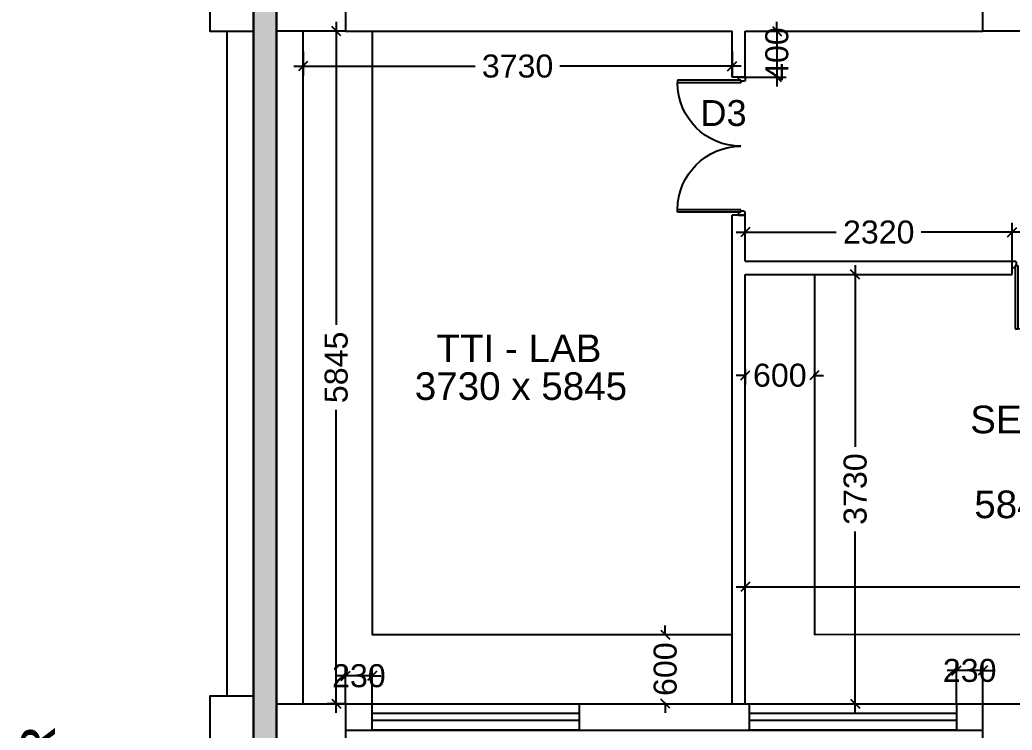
# Model space of a CAD drawing. Extents: x 7897917 to 8423973, y -6487334 to -6173396.
# Drawn here: x 7961632 to 7970258, y -6433034 to -6426861 of the extents above; entities that cross this region are included whole.
import ezdxf
from ezdxf.enums import TextEntityAlignment as Align

# ---------------------------------------------------------------- set-up
doc = ezdxf.new("R2010")
doc.units = 0
doc.header["$LTSCALE"] = 600
doc.header["$MEASUREMENT"] = 0
doc.header["$PDMODE"] = 35
doc.linetypes.add('HIDDEN', pattern=[0.375, 0.25, -0.125])
doc.layers.get('0').update_dxf_attribs({"linetype": 'CONTINUOUS'})
doc.layers.get('Defpoints').update_dxf_attribs({"linetype": 'CONTINUOUS'})
for name, color, linetype in [('DIMEN', 5, 'CONTINUOUS'), ('DOOR', 32, 'CONTINUOUS'), ('Exp.Joint', 104, 'CONTINUOUS'), ('joinery', 7, 'CONTINUOUS'), ('LA-column', 3, 'CONTINUOUS'), ('REVISIONS', 6, 'CONTINUOUS'), ('Room Dim', 1, 'CONTINUOUS'), ('TEXT', 6, 'CONTINUOUS'), ('TXT', 6, 'CONTINUOUS'), ('Walls', 7, 'CONTINUOUS'), ('WIN', 151, 'CONTINUOUS'), ('Working Dim', 5, 'CONTINUOUS')]:
    doc.layers.add(name, color=color, linetype=linetype)
doc.styles.add('ari', font='arial.ttf')
doc.styles.add('ARIAL', font='arial.ttf')
doc.dimstyles.new('int. dim', dxfattribs={"dimtxt": 450, "dimasz": 80, "dimexe": 80, "dimexo": 0, "dimgap": 70, "dimtad": 0, "dimdec": 0, "dimzin": 12, "dimdsep": 46, "dimtxsty": 'ari', "dimblk": 'OBLIQUE', "dimcen": 2, "dimdle": 80, "dimclrd": 256, "dimclre": 256, "dimclrt": 6, "dimadec": 0, "dimazin": 0, "dimtfac": 1, "dimtdec": 0, "dimtix": 1, "dimtmove": 2, "dimatfit": 3, "dimfxl": 1, "dimtolj": 1, "dimtzin": 0, "dimlwd": -1, "dimlwe": -1, "dimarcsym": 0})

# ---------------------------------------------------------------- blocks, each defined once
blk = doc.blocks.new('_Oblique')
at = {"color": 0, "linetype": 'ByBlock', "lineweight": -2}
blk.add_line((-0.5, -0.5), (0.5, 0.5), dxfattribs=at)
blk = doc.blocks.new('*D984')
at = {"layer": 'Defpoints', "color": 0, "transparency": 16777216}
for p in [(7969773.8, -6432516), (7969773.8, -6432803.8, 2.4), (7970003.8, -6432803.9, 2.4)]:
    blk.add_point(p, dxfattribs=at)
at = {"layer": 'Working Dim', "transparency": 16777216}
for p, q in [((7969773.8, -6432803.8), (7969773.8, -6432436)), ((7970003.8, -6432803.9), (7970003.8, -6432436)), ((7969773.8, -6432516), (7969693.8, -6432516)), ((7970003.8, -6432516), (7969773.8, -6432516)), ((7970003.8, -6432516), (7970083.8, -6432516))]:
    blk.add_line(p, q, dxfattribs=at)
at = {"layer": 'Working Dim', "transparency": 16777216, "xscale": 80, "yscale": 80, "zscale": 80}
blk.add_blockref('_Oblique', (7969773.8, -6432516), dxfattribs=at)
at = {"layer": 'Working Dim', "transparency": 16777216, "xscale": 80, "yscale": 80, "zscale": 80, "rotation": 180}
blk.add_blockref('_Oblique', (7970003.8, -6432516), dxfattribs=at)
at = {"layer": 'Working Dim', "color": 6, "transparency": 16777216, "insert": (7969888.8, -6432516), "char_height": 200, "attachment_point": 5, "style": 'ari'}
blk.add_mtext('\\A1;230', dxfattribs=at)
blk = doc.blocks.new('*D985')
at = {"layer": 'Defpoints', "color": 0, "transparency": 16777216}
for p in [(7964464, -6432562.1), (7964464, -6432803.9, 2.4), (7964694, -6432803.9, 2.4)]:
    blk.add_point(p, dxfattribs=at)
at = {"layer": 'Working Dim', "transparency": 16777216}
for p, q in [((7964464, -6432803.9), (7964464, -6432482.1)), ((7964694, -6432803.9), (7964694, -6432482.1)), ((7964464, -6432562.1), (7964384, -6432562.1)), ((7964694, -6432562.1), (7964464, -6432562.1)), ((7964694, -6432562.1), (7964774, -6432562.1))]:
    blk.add_line(p, q, dxfattribs=at)
at = {"layer": 'Working Dim', "transparency": 16777216, "xscale": 80, "yscale": 80, "zscale": 80}
blk.add_blockref('_Oblique', (7964464, -6432562.1), dxfattribs=at)
at = {"layer": 'Working Dim', "transparency": 16777216, "xscale": 80, "yscale": 80, "zscale": 80, "rotation": 180}
blk.add_blockref('_Oblique', (7964694, -6432562.1), dxfattribs=at)
at = {"layer": 'Working Dim', "color": 6, "transparency": 16777216, "insert": (7964579, -6432562.1), "char_height": 200, "attachment_point": 5, "style": 'ari'}
blk.add_mtext('\\A1;230', dxfattribs=at)
blk = doc.blocks.new('*D1568')
at = {"layer": 'Defpoints', "color": 0, "transparency": 16777216}
for p in [(7968707.5, -6429073.7, 60.8), (7968894.3, -6429073.7), (7968707.4, -6432803.8, 2.4)]:
    blk.add_point(p, dxfattribs=at)
at = {"layer": 'Working Dim', "transparency": 16777216}
for p, q in [((7968707.5, -6429073.7), (7968974.3, -6429073.7)), ((7968894.3, -6428993.7), (7968894.3, -6430570.5)), ((7968894.3, -6432883.8), (7968894.3, -6431307)), ((7968707.4, -6432803.8), (7968974.3, -6432803.8))]:
    blk.add_line(p, q, dxfattribs=at)
at = {"layer": 'Working Dim', "transparency": 16777216, "xscale": 80, "yscale": 80, "zscale": 80}
for p, rotation in [((7968894.3, -6429073.7), 90), ((7968894.3, -6432803.8), 270)]:
    blk.add_blockref('_Oblique', p, dxfattribs=dict(at, rotation=rotation))
at = {"layer": 'Working Dim', "color": 6, "transparency": 16777216, "insert": (7968894.3, -6430938.8), "char_height": 200, "attachment_point": 5, "rotation": 90, "style": 'ari'}
blk.add_mtext('\\A1;3730', dxfattribs=at)
blk = doc.blocks.new('*D1569')
at = {"layer": 'Defpoints', "color": 0, "transparency": 16777216}
for p in [(7964094, -6427137, 2.4), (7967823.5, -6427137, 2.4), (7967823.5, -6427263.8)]:
    blk.add_point(p, dxfattribs=at)
at = {"layer": 'Working Dim', "transparency": 16777216}
for p, q in [((7964094, -6427137), (7964094, -6427343.8)), ((7967823.5, -6427137), (7967823.5, -6427343.8)), ((7964014, -6427263.8), (7965590.5, -6427263.8)), ((7967903.5, -6427263.8), (7966327, -6427263.8))]:
    blk.add_line(p, q, dxfattribs=at)
at = {"layer": 'Working Dim', "transparency": 16777216, "xscale": 80, "yscale": 80, "zscale": 80, "rotation": 180}
blk.add_blockref('_Oblique', (7964094, -6427263.8), dxfattribs=at)
at = {"layer": 'Working Dim', "transparency": 16777216, "xscale": 80, "yscale": 80, "zscale": 80}
blk.add_blockref('_Oblique', (7967823.5, -6427263.8), dxfattribs=at)
at = {"layer": 'Working Dim', "color": 6, "transparency": 16777216, "insert": (7965958.7, -6427263.8), "char_height": 200, "attachment_point": 5, "style": 'ari'}
blk.add_mtext('\\A1;3730', dxfattribs=at)
blk = doc.blocks.new('*D1570')
at = {"layer": 'Defpoints', "color": 0, "transparency": 16777216}
for p in [(7964382.8, -6426958.7), (7964464, -6426958.7, 1.3), (7964464, -6432803.9)]:
    blk.add_point(p, dxfattribs=at)
at = {"layer": 'Working Dim', "transparency": 16777216}
for p, q in [((7964382.8, -6426878.7), (7964382.8, -6429511.9)), ((7964464, -6426958.7), (7964302.8, -6426958.7)), ((7964382.8, -6432883.9), (7964382.8, -6430250.7)), ((7964464, -6432803.9), (7964302.8, -6432803.9))]:
    blk.add_line(p, q, dxfattribs=at)
at = {"layer": 'Working Dim', "transparency": 16777216, "xscale": 80, "yscale": 80, "zscale": 80}
for p, rotation in [((7964382.8, -6426958.7), 90), ((7964382.8, -6432803.9), 270)]:
    blk.add_blockref('_Oblique', p, dxfattribs=dict(at, rotation=rotation))
at = {"layer": 'Working Dim', "color": 6, "transparency": 16777216, "insert": (7964382.8, -6429881.3), "char_height": 200, "attachment_point": 5, "rotation": 90, "style": 'ari'}
blk.add_mtext('\\A1;5845', dxfattribs=at)
blk = doc.blocks.new('*D1571')
at = {"layer": 'Defpoints', "color": 0, "transparency": 16777216}
for p in [(7973783.7, -6431788.6), (7967938.5, -6431855.2, -99.9), (7973783.7, -6431855.2, -99.9)]:
    blk.add_point(p, dxfattribs=at)
at = {"layer": 'Working Dim', "transparency": 16777216}
for p, q in [((7967938.5, -6431855.2), (7967938.5, -6431708.6)), ((7973783.7, -6431855.2), (7973783.7, -6431708.6)), ((7967858.5, -6431788.6), (7970491.7, -6431788.6)), ((7973863.7, -6431788.6), (7971230.5, -6431788.6))]:
    blk.add_line(p, q, dxfattribs=at)
at = {"layer": 'Working Dim', "transparency": 16777216, "xscale": 80, "yscale": 80, "zscale": 80, "rotation": 180}
blk.add_blockref('_Oblique', (7967938.5, -6431788.6), dxfattribs=at)
at = {"layer": 'Working Dim', "transparency": 16777216, "xscale": 80, "yscale": 80, "zscale": 80}
blk.add_blockref('_Oblique', (7973783.7, -6431788.6), dxfattribs=at)
at = {"layer": 'Working Dim', "color": 6, "transparency": 16777216, "insert": (7970861.1, -6431788.6), "char_height": 200, "attachment_point": 5, "style": 'ari'}
blk.add_mtext('\\A1;5845', dxfattribs=at)
blk = doc.blocks.new('Z$W@#1275')
at = {"layer": 'DOOR'}
for p, q in [((73, 1500), (0, 1500)), ((0, 1500), (0, 1467)), ((0, 1467), (2, 1467)), ((11, 1456), (11, 1458)), ((11, 1456), (47, 1456)), ((47, 1467), (736, 1467)), ((47, 1467), (47, 1439)), ((47, 1456), (47, 1467)), ((47, 1467), (73, 1467)), ((47, 1439), (736, 1439)), ((73, 1467), (73, 1500)), ((736, 1467), (736, 1439)), ((0, 33), (2, 33)), ((0, 0), (0, 33)), ((73, 0), (0, 0)), ((11, 44), (11, 42)), ((11, 44), (47, 44)), ((47, 61), (736, 61)), ((47, 33), (47, 61)), ((47, 44), (47, 33)), ((47, 33), (736, 33)), ((47, 33), (73, 33)), ((73, 33), (73, 0)), ((736, 33), (736, 61))]:
    blk.add_line(p, q, dxfattribs=at)
for centre, start, end in [((11, 1467), 180, 270), ((11, 33), 90, 180)]:
    blk.add_arc(centre, 9.13, start, end, dxfattribs=at)
at = {"layer": 'DOOR', "color": 145}
for centre, start, end in [((47, 1439), 270, 0), ((47, 61), 0, 90)]:
    blk.add_arc(centre, 689, start, end, dxfattribs=at)
blk = doc.blocks.new('*D1608')
at = {"layer": 'Defpoints', "color": 0, "transparency": 16777216}
for p in [(7967938.5, -6426958.7, 1.2), (7967938.5, -6427359.2, -25), (7968213.4, -6427359.2)]:
    blk.add_point(p, dxfattribs=at)
at = {"layer": 'Working Dim', "transparency": 16777216}
for p, q in [((7968213.4, -6426958.7), (7968213.4, -6426878.7)), ((7967938.5, -6426958.7), (7968293.4, -6426958.7)), ((7968213.4, -6426958.7), (7968213.4, -6427359.2)), ((7967938.5, -6427359.2), (7968293.4, -6427359.2)), ((7968213.4, -6427359.2), (7968213.4, -6427439.2))]:
    blk.add_line(p, q, dxfattribs=at)
at = {"layer": 'Working Dim', "transparency": 16777216, "xscale": 80, "yscale": 80, "zscale": 80}
for p, rotation in [((7968213.4, -6426958.7), 270), ((7968213.4, -6427359.2), 90)]:
    blk.add_blockref('_Oblique', p, dxfattribs=dict(at, rotation=rotation))
at = {"layer": 'Working Dim', "color": 6, "transparency": 16777216, "insert": (7968213.4, -6427158.9), "char_height": 200, "attachment_point": 5, "rotation": 90, "style": 'ari'}
blk.add_mtext('\\A1;400', dxfattribs=at)
blk = doc.blocks.new('*D1652')
at = {"layer": 'Defpoints', "color": 0, "transparency": 16777216}
for p in [(7967233.9, -6432203.9, 1.2), (7967242.8, -6432203.9), (7967233.9, -6432803.9, 2.4)]:
    blk.add_point(p, dxfattribs=at)
at = {"layer": 'Working Dim', "transparency": 16777216}
for p, q in [((7967242.8, -6432203.9), (7967242.8, -6432123.9)), ((7967233.9, -6432203.9), (7967322.8, -6432203.9)), ((7967242.8, -6432203.9), (7967242.8, -6432212.7)), ((7967233.9, -6432803.9), (7967322.8, -6432803.9)), ((7967242.8, -6432803.9), (7967242.8, -6432795)), ((7967242.8, -6432803.9), (7967242.8, -6432883.9))]:
    blk.add_line(p, q, dxfattribs=at)
at = {"layer": 'Working Dim', "transparency": 16777216, "xscale": 80, "yscale": 80, "zscale": 80}
for p, rotation in [((7967242.8, -6432203.9), 270), ((7967242.8, -6432803.9), 90)]:
    blk.add_blockref('_Oblique', p, dxfattribs=dict(at, rotation=rotation))
at = {"layer": 'Working Dim', "color": 6, "transparency": 16777216, "insert": (7967242.8, -6432503.9), "char_height": 200, "attachment_point": 5, "rotation": 90, "style": 'ari'}
blk.add_mtext('\\A1;600', dxfattribs=at)
blk = doc.blocks.new('*D1653')
at = {"layer": 'Defpoints', "color": 0, "transparency": 16777216}
for p in [(7967938.5, -6429893.6, -48.7), (7968538.5, -6429893.6, 61.4), (7968538.5, -6429950.6)]:
    blk.add_point(p, dxfattribs=at)
at = {"layer": 'Working Dim', "transparency": 16777216}
for p, q in [((7967938.5, -6429893.6), (7967938.5, -6430030.6)), ((7968538.5, -6429893.6), (7968538.5, -6430030.6)), ((7967938.5, -6429950.6), (7967858.5, -6429950.6)), ((7967938.5, -6429950.6), (7967947.4, -6429950.6)), ((7968538.5, -6429950.6), (7968529.7, -6429950.6)), ((7968538.5, -6429950.6), (7968618.5, -6429950.6))]:
    blk.add_line(p, q, dxfattribs=at)
at = {"layer": 'Working Dim', "transparency": 16777216, "xscale": 80, "yscale": 80, "zscale": 80}
blk.add_blockref('_Oblique', (7967938.5, -6429950.6), dxfattribs=at)
at = {"layer": 'Working Dim', "transparency": 16777216, "xscale": 80, "yscale": 80, "zscale": 80, "rotation": 180}
blk.add_blockref('_Oblique', (7968538.5, -6429950.6), dxfattribs=at)
at = {"layer": 'Working Dim', "color": 6, "transparency": 16777216, "insert": (7968238.5, -6429950.6), "char_height": 200, "attachment_point": 5, "style": 'ari'}
blk.add_mtext('\\A1;600', dxfattribs=at)
blk = doc.blocks.new('*D1655')
at = {"layer": 'Defpoints', "color": 0, "transparency": 16777216}
for p in [(7970258.1, -6428706.6), (7967938.5, -6428958.7, -30.7), (7970258.1, -6428958.7, 56.3)]:
    blk.add_point(p, dxfattribs=at)
at = {"layer": 'Working Dim', "transparency": 16777216}
for p, q in [((7967938.5, -6428958.7), (7967938.5, -6428626.6)), ((7970258.1, -6428958.7), (7970258.1, -6428626.6)), ((7967858.5, -6428706.6), (7968728.3, -6428706.6)), ((7970338.1, -6428706.6), (7969468.3, -6428706.6))]:
    blk.add_line(p, q, dxfattribs=at)
at = {"layer": 'Working Dim', "transparency": 16777216, "xscale": 80, "yscale": 80, "zscale": 80, "rotation": 180}
blk.add_blockref('_Oblique', (7967938.5, -6428706.6), dxfattribs=at)
at = {"layer": 'Working Dim', "transparency": 16777216, "xscale": 80, "yscale": 80, "zscale": 80}
blk.add_blockref('_Oblique', (7970258.1, -6428706.6), dxfattribs=at)
at = {"layer": 'Working Dim', "color": 6, "transparency": 16777216, "insert": (7969098.3, -6428706.6), "char_height": 200, "attachment_point": 5, "style": 'ari'}
blk.add_mtext('\\A1;2320', dxfattribs=at)

msp = doc.modelspace()

# ---------------------------------------------------------------- hatches: boundary and pattern name
at = {"layer": 'Exp.Joint', "linetype": 'HIDDEN'}
msp.add_hatch(color=256, dxfattribs=at).paths.add_polyline_path([(7963864.043, -6334860.673), (7963664.043, -6334860.673), (7963664.043, -6455862.509), (7963864.043, -6455862.509)])

# ---------------------------------------------------------------- linework, layer by layer
at = {"layer": 'Exp.Joint', "linetype": 'HIDDEN', "const_width": 20, "elevation": 4.947}
msp.add_lwpolyline([(7963864.043, -6334860.673), (7963664.043, -6334860.673), (7963664.043, -6455862.509), (7963864.043, -6455862.509)], close=True, dxfattribs=at)
at = {"layer": 'LA-column', "color": 2, "flags": 128}
for points, elevation in [([(7970753.839, -6426958.688), (7970003.839, -6426958.688), (7970003.839, -6426208.688), (7970753.839, -6426208.688)], 1.078), ([(7963664.048, -6426958.688), (7963664.048, -6426278.688), (7963284.048, -6426278.688), (7963284.048, -6426958.688)], 1.721), ([(7964464.048, -6426958.688), (7963864.048, -6426958.688), (7963864.048, -6426358.688), (7964464.048, -6426358.688)], 1.721), ([(7963664.048, -6433418.819), (7963664.048, -6432738.819), (7963284.048, -6432738.819), (7963284.048, -6433418.819)], 0.191), ([(7964464.048, -6433403.854), (7963864.048, -6433403.854), (7963864.048, -6432803.854), (7964464.048, -6432803.854)], 0.191), ([(7970603.839, -6433403.854), (7970003.839, -6433403.854), (7970003.839, -6432803.854), (7970603.839, -6432803.854)], 1.078)]:
    msp.add_lwpolyline(points, close=True, dxfattribs=dict(at, elevation=elevation))
at = {"layer": 'REVISIONS'}
for p, q in [((7964464.048, -6426958.688, 1.347), (7967823.532, -6426958.688, 1.184)), ((7967823.532, -6427359.688, 2.39), (7967823.532, -6426958.688, 2.39)), ((7967938.541, -6427359.161, -24.981), (7967938.541, -6426958.161, -24.981)), ((7967938.542, -6426958.688, 1.178), (7970003.839, -6426958.688, 1.078)), ((7967938.541, -6427359.688, -11.454), (7967823.522, -6427359.688, -11.454)), ((7967938.541, -6428559.688, -11.454), (7967823.522, -6428559.688, -11.454)), ((7967823.532, -6432803.872, 2.39), (7967823.532, -6428559.688, 2.39)), ((7967938.54, -6428958.688, -30.713), (7967938.541, -6428559.688, -23.009)), ((7967938.54, -6428958.688, 61.405), (7970258.13, -6428958.687, 56.015)), ((7970258.13, -6429073.697, 56.301), (7970258.13, -6428958.687, 56.301)), ((7967938.536, -6432803.848, -104.764), (7967938.54, -6429073.697, -32.928)), ((7967938.54, -6429073.697, 61.405), (7970258.13, -6429073.697, 57.348))]:
    msp.add_line(p, q, dxfattribs=at)
at = {"layer": 'REVISIONS', "elevation": 1.184}
msp.add_lwpolyline([(7964693.959, -6426958.688), (7964693.959, -6432203.854), (7967823.532, -6432203.854)], dxfattribs=at)
at = {"layer": 'REVISIONS', "color": 7, "elevation": 61.405}
msp.add_lwpolyline([(7968538.54, -6429073.698), (7968538.536, -6432203.52), (7973183.713, -6432200.983), (7973183.698, -6429073.7)], dxfattribs=at)
at = {"layer": 'Walls', "linetype": 'Continuous'}
for p, q in [((7963863.958, -6432803.871, 2.39), (7963863.972, -6334860.673, 2.39)), ((7963433.934, -6432738.837, 2.39), (7963433.934, -6426958.688, 2.39)), ((7963663.958, -6432738.837, 2.39), (7963663.958, -6426958.688, 2.39)), ((7964093.958, -6432803.871, 2.39), (7964093.959, -6426958.688, 2.39)), ((7964464.048, -6432803.871, 2.39), (7970003.839, -6432803.864, 2.39))]:
    msp.add_line(p, q, dxfattribs=at)
at = {"layer": 'Walls', "linetype": 'Continuous', "elevation": 2.39}
msp.add_lwpolyline([(7964464.048, -6433033.871), (7970003.839, -6433033.864)], dxfattribs=at)
at = {"layer": 'WIN', "linetype": 'Continuous', "elevation": 2.39}
for points in [[(7964694.048, -6432803.871), (7966494.048, -6432803.871), (7966494.048, -6433033.871), (7964694.048, -6433033.871)], [(7967973.786, -6432803.848), (7969773.786, -6432803.848), (7969773.786, -6433033.848), (7967973.786, -6433033.848)], [(7964694.048, -6432886.654), (7966494.048, -6432886.654), (7966494.048, -6432951.088), (7964694.048, -6432951.088)], [(7967973.786, -6432886.631), (7969773.786, -6432886.631), (7969773.786, -6432951.064), (7967973.786, -6432951.064)]]:
    msp.add_lwpolyline(points, close=True, dxfattribs=at)

# ---------------------------------------------------------------- block references
at = {"layer": 'DIMEN', "xscale": -0.8000117540359497, "yscale": 0.8000117540359497, "zscale": 0.8000117540359497}
msp.add_blockref('Z$W@#1275', (7967938.541, -6428559.688, -17.287), dxfattribs=at)
at = {"layer": 'DIMEN', "xscale": 0.8000117540359497, "yscale": 0.8000117540359497, "zscale": 0.8000117540359497, "rotation": 270}
msp.add_blockref('Z$W@#1275', (7970258.13, -6428958.684, 56.301), dxfattribs=at)

# ---------------------------------------------------------------- texts
at = {"layer": 'joinery', "style": 'ari'}
msp.add_text('D3', height=225, dxfattribs=at).set_placement((7967749.141, -6427783.303, -17.287), align=Align.CENTER)
at = {"layer": 'Room Dim', "style": 'ARIAL'}
for s, p in [('3730 x 5845', (7965988.196, -6430164.169, 25818.587)), ('5845 x 3730', (7970851.658, -6431191.777, 25818.587))]:
    msp.add_text(s, height=240, dxfattribs=at).set_placement(p, align=Align.CENTER)
at = {"layer": 'TEXT', "color": 7, "style": 'ARIAL'}
for s, p in [('TTI - LAB', (7965970.745, -6429835.884, -67.738)), ('SEROLOGY', (7970834.207, -6430453.775, -67.738))]:
    msp.add_text(s, height=240, dxfattribs=at).set_placement(p, align=Align.CENTER)
at = {"layer": 'TXT', "color": 7, "style": 'ARIAL', "width": 1.2}
msp.add_text('3.60 M      W I D E      C O R R I D O R', height=300.52174, rotation=90, dxfattribs=at).set_placement((7961936.975, -6437328.911), align=Align.CENTER)

# ---------------------------------------------------------------- dimensions: what is measured, and where the dimension line sits
at = {"layer": 'Working Dim'}
for base, p1, p2, picture, middle in [((7964382.775, -6426958.688), (7964464.048, -6432803.871), (7964464.048, -6426958.688, 1.347), '*D1570', (7964382.775, -6429881.28)), ((7968213.398, -6427359.161), (7967938.542, -6426958.688, 1.178), (7967938.541, -6427359.161, -24.981), '*D1608', (7968213.398, -6427158.924)), ((7968894.307, -6429073.697), (7968707.41, -6432803.848, 2.39), (7968707.509, -6429073.697, 60.753), '*D1568', (7968894.307, -6430938.773)), ((7967242.777, -6432203.854), (7967233.944, -6432803.868, 2.39), (7967233.944, -6432203.854, 1.184), '*D1652', (7967242.777, -6432503.861))]:
    dim = msp.add_linear_dim(base=base, p1=p1, p2=p2, angle=90, dimstyle='int. dim', override={"dimtxt": 200, "dimarcsym": 1}, dxfattribs=at)
    dim.commit()
    dim.dimension.update_dxf_attribs({"geometry": picture, "text_midpoint": middle})
for base, p1, p2, picture, middle in [((7967823.532, -6427263.842), (7964093.959, -6427136.986, 2.39), (7967823.532, -6427136.987, 2.39), '*D1569', (7965958.745, -6427263.842)), ((7970258.13, -6428706.629), (7967938.54, -6428958.688, -30.713), (7970258.13, -6428958.688, 56.301), '*D1655', (7969098.335, -6428706.629)), ((7968538.539, -6429950.556), (7967938.539, -6429893.646, -48.718), (7968538.539, -6429893.647, 61.405), '*D1653', (7968238.539, -6429950.556)), ((7973783.716, -6431788.592), (7967938.536, -6431855.206, -99.892), (7973783.716, -6431855.212, -99.892), '*D1571', (7970861.126, -6431788.592)), ((7964464.048, -6432562.102), (7964693.957, -6432803.871, 2.39), (7964464.048, -6432803.871, 2.39), '*D985', (7964579.002, -6432562.102)), ((7969773.786, -6432515.958), (7970003.839, -6432803.864, 2.39), (7969773.786, -6432803.848, 2.39), '*D984', (7969888.813, -6432515.958))]:
    dim = msp.add_linear_dim(base=base, p1=p1, p2=p2, dimstyle='int. dim', override={"dimtxt": 200, "dimarcsym": 1}, dxfattribs=at)
    dim.commit()
    dim.dimension.update_dxf_attribs({"geometry": picture, "text_midpoint": middle})

doc.saveas('drawing.dxf')
